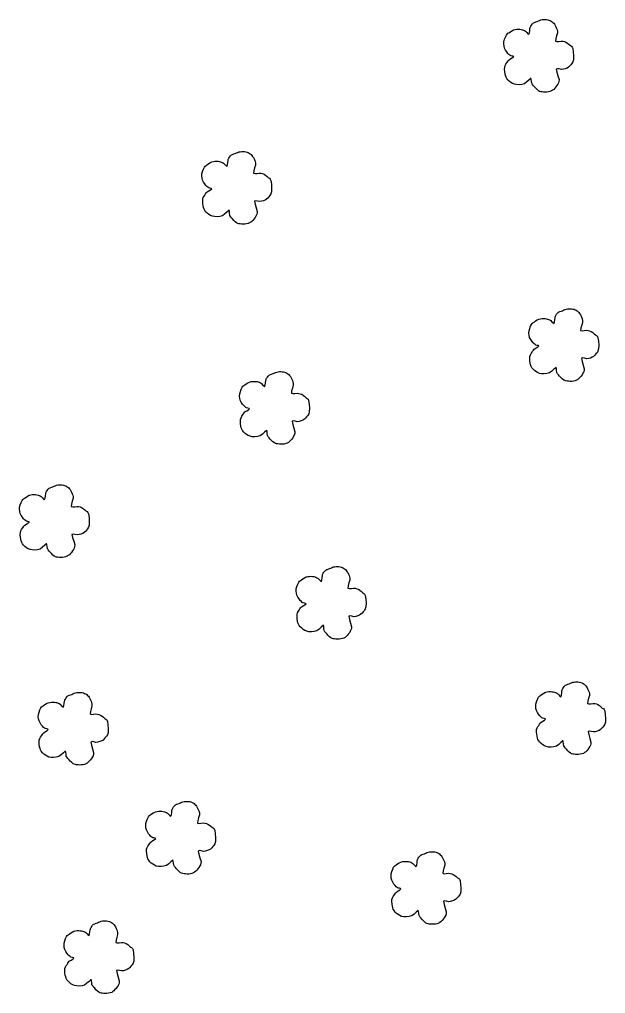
# Model space of a CAD drawing. Extents: x 730929 to 735129, y 7820181 to 7826121.
# Drawn here: x 733002.1 to 733142.5, y 7821781.3 to 7822014.6 of the extents above; entities that cross this region are included whole.
import ezdxf

# ---------------------------------------------------------------- set-up
doc = ezdxf.new("R2010")
doc.units = 0
doc.header["$MEASUREMENT"] = 0
doc.linetypes.add('LIN0', pattern=[0])
doc.layers.add('SIMBOLO ARVORE', color=118, linetype='Continuous')

msp = doc.modelspace()

# ---------------------------------------------------------------- linework, layer by layer
at = {"layer": 'SIMBOLO ARVORE', "linetype": 'LIN0', "elevation": 716.76, "flags": 128}
for points in [[(733124.59, 7822000.48), (733124.14, 7822000.09), (733123.64, 7821999.64), (733123.09, 7821999.22), (733122.45, 7821999.05), (733121.8, 7821998.98), (733121.18, 7821999), (733120.67, 7821999.11), (733120.22, 7821999.29), (733119.82, 7821999.53), (733119.44, 7821999.81), (733119.12, 7822000.13), (733118.85, 7822000.48), (733118.67, 7822000.8), (733118.54, 7822001.16), (733118.45, 7822001.56), (733118.37, 7822002.1), (733118.33, 7822002.64), (733118.35, 7822003.17), (733118.48, 7822003.56), (733118.66, 7822003.89), (733118.87, 7822004.18), (733119.02, 7822004.45), (733119.2, 7822004.69), (733119.41, 7822004.93), (733119.84, 7822005.21), (733120.23, 7822005.46), (733120.51, 7822005.68), (733120.39, 7822005.77), (733120.14, 7822005.83), (733119.81, 7822005.9), (733119.59, 7822006.03), (733119.36, 7822006.22), (733119.13, 7822006.47), (733118.83, 7822006.84), (733118.55, 7822007.27), (733118.31, 7822007.75), (733118.19, 7822008.24), (733118.14, 7822008.75), (733118.17, 7822009.27), (733118.32, 7822009.85), (733118.52, 7822010.39), (733118.75, 7822010.86), (733118.93, 7822011.1), (733119.13, 7822011.28), (733119.37, 7822011.42), (733119.71, 7822011.67), (733120.09, 7822011.91), (733120.49, 7822012.11), (733120.89, 7822012.21), (733121.29, 7822012.26), (733121.67, 7822012.27), (733122.01, 7822012.25), (733122.32, 7822012.2), (733122.61, 7822012.13), (733122.86, 7822012.05), (733123.11, 7822011.94), (733123.35, 7822011.79), (733123.65, 7822011.46), (733123.93, 7822011.19), (733124.17, 7822011.06), (733124.29, 7822011.43), (733124.36, 7822011.93), (733124.41, 7822012.45), (733124.46, 7822012.68), (733124.53, 7822012.85), (733124.62, 7822013.01), (733124.78, 7822013.27), (733124.99, 7822013.54), (733125.23, 7822013.78), (733125.52, 7822013.91), (733125.82, 7822014.02), (733126.14, 7822014.11), (733126.43, 7822014.25), (733126.72, 7822014.39), (733127.02, 7822014.5), (733127.35, 7822014.57), (733127.69, 7822014.59), (733128.02, 7822014.6), (733128.35, 7822014.58), (733128.66, 7822014.53), (733128.96, 7822014.46), (733129.24, 7822014.35), (733129.49, 7822014.22), (733129.73, 7822014.06), (733129.93, 7822013.88), (733130.12, 7822013.68), (733130.29, 7822013.44), (733130.48, 7822013.14), (733130.65, 7822012.81), (733130.79, 7822012.46), (733130.91, 7822012.15), (733130.98, 7822011.79), (733130.99, 7822011.37), (733130.79, 7822010.67), (733130.61, 7822009.99), (733130.53, 7822009.42), (733130.89, 7822009.32), (733131.37, 7822009.35), (733131.9, 7822009.44), (733132.29, 7822009.4), (733132.67, 7822009.31), (733133.03, 7822009.17), (733133.41, 7822008.91), (733133.77, 7822008.62), (733134.09, 7822008.33), (733134.34, 7822008.19), (733134.54, 7822007.99), (733134.68, 7822007.65), (733134.8, 7822006.81), (733134.86, 7822005.87), (733134.84, 7822004.97), (733134.69, 7822004.46), (733134.46, 7822004.07), (733134.19, 7822003.77), (733133.93, 7822003.46), (733133.64, 7822003.19), (733133.31, 7822002.97), (733132.88, 7822002.8), (733132.41, 7822002.67), (733131.94, 7822002.6), (733131.43, 7822002.74), (733131.01, 7822002.81), (733130.73, 7822002.71), (733130.88, 7822001.96), (733131.13, 7822001.08), (733131.37, 7822000.2), (733131.36, 7821999.76), (733131.25, 7821999.42), (733131.08, 7821999.14), (733130.87, 7821998.77), (733130.62, 7821998.43), (733130.36, 7821998.12), (733130.11, 7821997.86), (733129.85, 7821997.65), (733129.56, 7821997.48), (733129.2, 7821997.35), (733128.82, 7821997.26), (733128.43, 7821997.2), (733128.04, 7821997.2), (733127.66, 7821997.22), (733127.3, 7821997.27), (733127.01, 7821997.3), (733126.73, 7821997.38), (733126.46, 7821997.51), (733126.13, 7821997.79), (733125.8, 7821998.11), (733125.49, 7821998.46), (733125.23, 7821998.73), (733125.01, 7821999.01), (733124.84, 7821999.31), (733124.78, 7821999.78), (733124.73, 7822000.24), (733124.64, 7822000.61), (733124.64, 7822000.61)], [(733052.24, 7821968.85), (733051.79, 7821968.45), (733051.29, 7821968.01), (733050.73, 7821967.59), (733050.1, 7821967.41), (733049.45, 7821967.34), (733048.83, 7821967.37), (733048.32, 7821967.48), (733047.87, 7821967.66), (733047.46, 7821967.9), (733047.09, 7821968.18), (733046.77, 7821968.5), (733046.5, 7821968.84), (733046.32, 7821969.17), (733046.19, 7821969.53), (733046.1, 7821969.93), (733046.02, 7821970.46), (733045.98, 7821971.01), (733045.99, 7821971.54), (733046.13, 7821971.92), (733046.31, 7821972.26), (733046.51, 7821972.55), (733046.67, 7821972.82), (733046.84, 7821973.06), (733047.06, 7821973.3), (733047.48, 7821973.57), (733047.88, 7821973.83), (733048.16, 7821974.04), (733048.04, 7821974.13), (733047.78, 7821974.2), (733047.46, 7821974.27), (733047.24, 7821974.4), (733047.01, 7821974.59), (733046.77, 7821974.84), (733046.48, 7821975.21), (733046.2, 7821975.64), (733045.96, 7821976.12), (733045.83, 7821976.6), (733045.78, 7821977.11), (733045.81, 7821977.64), (733045.96, 7821978.21), (733046.17, 7821978.75), (733046.4, 7821979.22), (733046.58, 7821979.47), (733046.78, 7821979.65), (733047.01, 7821979.79), (733047.35, 7821980.04), (733047.73, 7821980.28), (733048.14, 7821980.48), (733048.54, 7821980.58), (733048.93, 7821980.63), (733049.31, 7821980.63), (733049.65, 7821980.62), (733049.97, 7821980.57), (733050.26, 7821980.5), (733050.51, 7821980.42), (733050.76, 7821980.3), (733051, 7821980.16), (733051.29, 7821979.83), (733051.57, 7821979.56), (733051.82, 7821979.43), (733051.93, 7821979.8), (733052.01, 7821980.3), (733052.06, 7821980.82), (733052.11, 7821981.05), (733052.18, 7821981.22), (733052.27, 7821981.37), (733052.43, 7821981.64), (733052.64, 7821981.91), (733052.88, 7821982.15), (733053.16, 7821982.28), (733053.47, 7821982.39), (733053.78, 7821982.48), (733054.08, 7821982.62), (733054.37, 7821982.76), (733054.67, 7821982.87), (733055, 7821982.93), (733055.33, 7821982.96), (733055.67, 7821982.96), (733055.99, 7821982.95), (733056.31, 7821982.9), (733056.61, 7821982.83), (733056.88, 7821982.72), (733057.14, 7821982.59), (733057.37, 7821982.42), (733057.58, 7821982.25), (733057.77, 7821982.05), (733057.94, 7821981.81), (733058.13, 7821981.51), (733058.3, 7821981.18), (733058.44, 7821980.83), (733058.56, 7821980.51), (733058.62, 7821980.16), (733058.63, 7821979.73), (733058.43, 7821979.04), (733058.25, 7821978.36), (733058.18, 7821977.79), (733058.54, 7821977.69), (733059.02, 7821977.72), (733059.55, 7821977.81), (733059.94, 7821977.76), (733060.32, 7821977.68), (733060.68, 7821977.54), (733061.06, 7821977.28), (733061.42, 7821976.99), (733061.74, 7821976.69), (733061.99, 7821976.56), (733062.18, 7821976.36), (733062.33, 7821976.02), (733062.45, 7821975.18), (733062.51, 7821974.24), (733062.49, 7821973.34), (733062.33, 7821972.83), (733062.11, 7821972.44), (733061.83, 7821972.14), (733061.58, 7821971.82), (733061.29, 7821971.56), (733060.96, 7821971.34), (733060.52, 7821971.16), (733060.06, 7821971.04), (733059.58, 7821970.97), (733059.08, 7821971.1), (733058.66, 7821971.18), (733058.38, 7821971.08), (733058.52, 7821970.33), (733058.77, 7821969.45), (733059.02, 7821968.57), (733059, 7821968.12), (733058.9, 7821967.78), (733058.73, 7821967.5), (733058.52, 7821967.14), (733058.27, 7821966.8), (733058, 7821966.48), (733057.76, 7821966.23), (733057.5, 7821966.02), (733057.21, 7821965.85), (733056.85, 7821965.72), (733056.47, 7821965.62), (733056.07, 7821965.57), (733055.68, 7821965.56), (733055.31, 7821965.59), (733054.95, 7821965.64), (733054.66, 7821965.67), (733054.38, 7821965.75), (733054.11, 7821965.88), (733053.78, 7821966.15), (733053.45, 7821966.48), (733053.14, 7821966.83), (733052.88, 7821967.09), (733052.66, 7821967.37), (733052.48, 7821967.68), (733052.43, 7821968.15), (733052.38, 7821968.6), (733052.28, 7821968.98), (733052.28, 7821968.98)], [(733130.62, 7821931.19), (733130.17, 7821930.8), (733129.67, 7821930.35), (733129.12, 7821929.93), (733128.48, 7821929.76), (733127.83, 7821929.69), (733127.21, 7821929.71), (733126.7, 7821929.82), (733126.25, 7821930), (733125.85, 7821930.24), (733125.47, 7821930.52), (733125.15, 7821930.84), (733124.88, 7821931.19), (733124.7, 7821931.51), (733124.57, 7821931.87), (733124.48, 7821932.27), (733124.4, 7821932.81), (733124.36, 7821933.35), (733124.37, 7821933.88), (733124.51, 7821934.27), (733124.69, 7821934.6), (733124.9, 7821934.89), (733125.05, 7821935.16), (733125.23, 7821935.4), (733125.44, 7821935.64), (733125.87, 7821935.92), (733126.26, 7821936.17), (733126.54, 7821936.39), (733126.42, 7821936.48), (733126.17, 7821936.54), (733125.84, 7821936.61), (733125.62, 7821936.74), (733125.39, 7821936.93), (733125.15, 7821937.18), (733124.86, 7821937.55), (733124.58, 7821937.98), (733124.34, 7821938.46), (733124.22, 7821938.95), (733124.17, 7821939.46), (733124.2, 7821939.98), (733124.35, 7821940.56), (733124.55, 7821941.1), (733124.78, 7821941.57), (733124.96, 7821941.81), (733125.16, 7821941.99), (733125.4, 7821942.13), (733125.74, 7821942.38), (733126.12, 7821942.62), (733126.52, 7821942.82), (733126.92, 7821942.92), (733127.32, 7821942.97), (733127.7, 7821942.98), (733128.03, 7821942.96), (733128.35, 7821942.91), (733128.64, 7821942.84), (733128.89, 7821942.76), (733129.14, 7821942.65), (733129.38, 7821942.5), (733129.68, 7821942.17), (733129.96, 7821941.9), (733130.2, 7821941.77), (733130.32, 7821942.14), (733130.39, 7821942.64), (733130.44, 7821943.16), (733130.49, 7821943.39), (733130.56, 7821943.56), (733130.65, 7821943.72), (733130.81, 7821943.98), (733131.02, 7821944.25), (733131.26, 7821944.49), (733131.54, 7821944.62), (733131.85, 7821944.73), (733132.17, 7821944.82), (733132.46, 7821944.96), (733132.75, 7821945.1), (733133.05, 7821945.21), (733133.38, 7821945.27), (733133.71, 7821945.3), (733134.05, 7821945.31), (733134.37, 7821945.29), (733134.69, 7821945.24), (733134.99, 7821945.17), (733135.27, 7821945.06), (733135.52, 7821944.93), (733135.76, 7821944.77), (733135.96, 7821944.59), (733136.15, 7821944.39), (733136.32, 7821944.15), (733136.51, 7821943.85), (733136.68, 7821943.52), (733136.82, 7821943.17), (733136.94, 7821942.86), (733137.01, 7821942.5), (733137.02, 7821942.08), (733136.82, 7821941.38), (733136.63, 7821940.7), (733136.56, 7821940.13), (733136.92, 7821940.03), (733137.4, 7821940.06), (733137.93, 7821940.15), (733138.32, 7821940.11), (733138.7, 7821940.02), (733139.06, 7821939.88), (733139.44, 7821939.62), (733139.8, 7821939.33), (733140.12, 7821939.04), (733140.37, 7821938.9), (733140.57, 7821938.7), (733140.71, 7821938.36), (733140.83, 7821937.52), (733140.89, 7821936.58), (733140.87, 7821935.68), (733140.71, 7821935.17), (733140.49, 7821934.78), (733140.21, 7821934.48), (733139.96, 7821934.17), (733139.67, 7821933.9), (733139.34, 7821933.68), (733138.91, 7821933.51), (733138.44, 7821933.38), (733137.97, 7821933.31), (733137.46, 7821933.45), (733137.04, 7821933.52), (733136.76, 7821933.42), (733136.91, 7821932.67), (733137.16, 7821931.79), (733137.4, 7821930.91), (733137.39, 7821930.47), (733137.28, 7821930.13), (733137.11, 7821929.85), (733136.9, 7821929.48), (733136.65, 7821929.14), (733136.39, 7821928.83), (733136.14, 7821928.57), (733135.88, 7821928.36), (733135.59, 7821928.19), (733135.23, 7821928.06), (733134.85, 7821927.97), (733134.46, 7821927.91), (733134.07, 7821927.91), (733133.69, 7821927.93), (733133.33, 7821927.98), (733133.04, 7821928.01), (733132.76, 7821928.09), (733132.49, 7821928.22), (733132.16, 7821928.5), (733131.83, 7821928.82), (733131.52, 7821929.17), (733131.26, 7821929.44), (733131.04, 7821929.72), (733130.87, 7821930.02), (733130.81, 7821930.49), (733130.76, 7821930.95), (733130.67, 7821931.32), (733130.67, 7821931.32)], [(733061.28, 7821916.13), (733060.83, 7821915.73), (733060.33, 7821915.29), (733059.78, 7821914.87), (733059.14, 7821914.69), (733058.49, 7821914.62), (733057.87, 7821914.65), (733057.36, 7821914.76), (733056.91, 7821914.94), (733056.51, 7821915.18), (733056.13, 7821915.46), (733055.81, 7821915.78), (733055.54, 7821916.12), (733055.36, 7821916.45), (733055.23, 7821916.81), (733055.14, 7821917.21), (733055.06, 7821917.74), (733055.02, 7821918.29), (733055.04, 7821918.82), (733055.17, 7821919.2), (733055.35, 7821919.54), (733055.56, 7821919.83), (733055.71, 7821920.09), (733055.89, 7821920.34), (733056.11, 7821920.58), (733056.53, 7821920.85), (733056.92, 7821921.11), (733057.21, 7821921.32), (733057.08, 7821921.41), (733056.83, 7821921.48), (733056.51, 7821921.55), (733056.28, 7821921.68), (733056.05, 7821921.87), (733055.82, 7821922.12), (733055.52, 7821922.49), (733055.24, 7821922.92), (733055, 7821923.39), (733054.88, 7821923.88), (733054.83, 7821924.39), (733054.86, 7821924.92), (733055.01, 7821925.49), (733055.21, 7821926.03), (733055.44, 7821926.5), (733055.62, 7821926.75), (733055.82, 7821926.92), (733056.06, 7821927.07), (733056.4, 7821927.32), (733056.78, 7821927.55), (733057.18, 7821927.76), (733057.58, 7821927.86), (733057.98, 7821927.91), (733058.36, 7821927.91), (733058.7, 7821927.9), (733059.01, 7821927.85), (733059.3, 7821927.78), (733059.56, 7821927.7), (733059.8, 7821927.58), (733060.04, 7821927.44), (733060.34, 7821927.11), (733060.62, 7821926.84), (733060.86, 7821926.71), (733060.98, 7821927.08), (733061.05, 7821927.58), (733061.1, 7821928.1), (733061.16, 7821928.32), (733061.22, 7821928.5), (733061.31, 7821928.65), (733061.48, 7821928.92), (733061.68, 7821929.19), (733061.92, 7821929.43), (733062.21, 7821929.56), (733062.51, 7821929.67), (733062.83, 7821929.76), (733063.12, 7821929.9), (733063.41, 7821930.04), (733063.71, 7821930.15), (733064.04, 7821930.21), (733064.38, 7821930.24), (733064.71, 7821930.24), (733065.04, 7821930.23), (733065.35, 7821930.18), (733065.65, 7821930.11), (733065.93, 7821930), (733066.18, 7821929.87), (733066.42, 7821929.7), (733066.62, 7821929.53), (733066.81, 7821929.33), (733066.99, 7821929.09), (733067.17, 7821928.79), (733067.34, 7821928.46), (733067.48, 7821928.11), (733067.6, 7821927.79), (733067.67, 7821927.44), (733067.68, 7821927.01), (733067.48, 7821926.32), (733067.3, 7821925.64), (733067.23, 7821925.07), (733067.58, 7821924.97), (733068.06, 7821925), (733068.59, 7821925.09), (733068.98, 7821925.04), (733069.36, 7821924.96), (733069.72, 7821924.82), (733070.1, 7821924.56), (733070.46, 7821924.27), (733070.78, 7821923.97), (733071.03, 7821923.84), (733071.23, 7821923.64), (733071.37, 7821923.3), (733071.49, 7821922.46), (733071.55, 7821921.52), (733071.53, 7821920.62), (733071.38, 7821920.1), (733071.15, 7821919.72), (733070.88, 7821919.42), (733070.62, 7821919.1), (733070.34, 7821918.84), (733070, 7821918.62), (733069.57, 7821918.44), (733069.1, 7821918.32), (733068.63, 7821918.25), (733068.12, 7821918.38), (733067.7, 7821918.46), (733067.42, 7821918.35), (733067.57, 7821917.61), (733067.82, 7821916.72), (733068.07, 7821915.85), (733068.05, 7821915.4), (733067.94, 7821915.06), (733067.77, 7821914.78), (733067.56, 7821914.42), (733067.31, 7821914.08), (733067.05, 7821913.76), (733066.8, 7821913.51), (733066.54, 7821913.3), (733066.25, 7821913.13), (733065.89, 7821913), (733065.51, 7821912.9), (733065.12, 7821912.85), (733064.73, 7821912.84), (733064.35, 7821912.87), (733063.99, 7821912.92), (733063.7, 7821912.95), (733063.43, 7821913.02), (733063.15, 7821913.16), (733062.82, 7821913.43), (733062.49, 7821913.76), (733062.19, 7821914.1), (733061.93, 7821914.37), (733061.7, 7821914.65), (733061.53, 7821914.96), (733061.47, 7821915.43), (733061.42, 7821915.88), (733061.33, 7821916.26), (733061.33, 7821916.26)], [(733008.52, 7821889.01), (733008.07, 7821888.62), (733007.57, 7821888.17), (733007.02, 7821887.75), (733006.38, 7821887.58), (733005.73, 7821887.51), (733005.11, 7821887.53), (733004.6, 7821887.64), (733004.15, 7821887.82), (733003.75, 7821888.06), (733003.38, 7821888.34), (733003.05, 7821888.66), (733002.79, 7821889.01), (733002.6, 7821889.34), (733002.47, 7821889.7), (733002.39, 7821890.1), (733002.3, 7821890.63), (733002.26, 7821891.18), (733002.28, 7821891.7), (733002.41, 7821892.09), (733002.59, 7821892.42), (733002.8, 7821892.72), (733002.95, 7821892.98), (733003.13, 7821893.23), (733003.35, 7821893.46), (733003.77, 7821893.74), (733004.17, 7821893.99), (733004.45, 7821894.21), (733004.33, 7821894.3), (733004.07, 7821894.36), (733003.75, 7821894.43), (733003.52, 7821894.57), (733003.3, 7821894.75), (733003.06, 7821895), (733002.76, 7821895.37), (733002.48, 7821895.81), (733002.25, 7821896.28), (733002.12, 7821896.77), (733002.07, 7821897.28), (733002.1, 7821897.8), (733002.25, 7821898.38), (733002.45, 7821898.92), (733002.69, 7821899.39), (733002.86, 7821899.64), (733003.06, 7821899.81), (733003.3, 7821899.96), (733003.64, 7821900.2), (733004.02, 7821900.44), (733004.42, 7821900.64), (733004.82, 7821900.74), (733005.22, 7821900.79), (733005.6, 7821900.8), (733005.94, 7821900.78), (733006.25, 7821900.74), (733006.54, 7821900.67), (733006.8, 7821900.58), (733007.04, 7821900.47), (733007.29, 7821900.32), (733007.58, 7821900), (733007.86, 7821899.72), (733008.1, 7821899.59), (733008.22, 7821899.97), (733008.3, 7821900.47), (733008.35, 7821900.98), (733008.4, 7821901.21), (733008.46, 7821901.38), (733008.55, 7821901.54), (733008.72, 7821901.81), (733008.92, 7821902.07), (733009.16, 7821902.31), (733009.45, 7821902.45), (733009.76, 7821902.55), (733010.07, 7821902.65), (733010.36, 7821902.79), (733010.66, 7821902.92), (733010.96, 7821903.04), (733011.28, 7821903.1), (733011.62, 7821903.13), (733011.95, 7821903.13), (733012.28, 7821903.11), (733012.59, 7821903.07), (733012.89, 7821902.99), (733013.17, 7821902.89), (733013.43, 7821902.75), (733013.66, 7821902.59), (733013.87, 7821902.42), (733014.05, 7821902.21), (733014.23, 7821901.98), (733014.41, 7821901.68), (733014.58, 7821901.35), (733014.73, 7821900.99), (733014.84, 7821900.68), (733014.91, 7821900.32), (733014.92, 7821899.9), (733014.72, 7821899.21), (733014.54, 7821898.52), (733014.47, 7821897.95), (733014.82, 7821897.85), (733015.3, 7821897.89), (733015.83, 7821897.97), (733016.23, 7821897.93), (733016.6, 7821897.84), (733016.96, 7821897.7), (733017.34, 7821897.45), (733017.7, 7821897.16), (733018.03, 7821896.86), (733018.27, 7821896.72), (733018.47, 7821896.53), (733018.62, 7821896.18), (733018.74, 7821895.34), (733018.8, 7821894.4), (733018.78, 7821893.5), (733018.62, 7821892.99), (733018.39, 7821892.6), (733018.12, 7821892.3), (733017.87, 7821891.99), (733017.58, 7821891.72), (733017.25, 7821891.5), (733016.81, 7821891.33), (733016.34, 7821891.21), (733015.87, 7821891.13), (733015.37, 7821891.27), (733014.94, 7821891.34), (733014.66, 7821891.24), (733014.81, 7821890.5), (733015.06, 7821889.61), (733015.31, 7821888.74), (733015.29, 7821888.29), (733015.18, 7821887.95), (733015.01, 7821887.67), (733014.8, 7821887.31), (733014.56, 7821886.96), (733014.29, 7821886.65), (733014.04, 7821886.4), (733013.78, 7821886.19), (733013.49, 7821886.01), (733013.14, 7821885.88), (733012.75, 7821885.79), (733012.36, 7821885.74), (733011.97, 7821885.73), (733011.59, 7821885.75), (733011.24, 7821885.8), (733010.94, 7821885.84), (733010.67, 7821885.91), (733010.39, 7821886.04), (733010.06, 7821886.32), (733009.74, 7821886.65), (733009.43, 7821886.99), (733009.17, 7821887.26), (733008.95, 7821887.54), (733008.77, 7821887.85), (733008.72, 7821888.32), (733008.66, 7821888.77), (733008.57, 7821889.14), (733008.57, 7821889.14)], [(733074.85, 7821869.43), (733074.4, 7821869.04), (733073.9, 7821868.59), (733073.34, 7821868.17), (733072.71, 7821868), (733072.06, 7821867.93), (733071.44, 7821867.95), (733070.93, 7821868.06), (733070.48, 7821868.24), (733070.07, 7821868.48), (733069.7, 7821868.76), (733069.38, 7821869.08), (733069.11, 7821869.43), (733068.93, 7821869.76), (733068.8, 7821870.11), (733068.71, 7821870.51), (733068.63, 7821871.05), (733068.59, 7821871.6), (733068.6, 7821872.12), (733068.74, 7821872.51), (733068.92, 7821872.84), (733069.12, 7821873.13), (733069.28, 7821873.4), (733069.45, 7821873.65), (733069.67, 7821873.88), (733070.09, 7821874.16), (733070.49, 7821874.41), (733070.77, 7821874.63), (733070.65, 7821874.72), (733070.39, 7821874.78), (733070.07, 7821874.85), (733069.85, 7821874.98), (733069.62, 7821875.17), (733069.38, 7821875.42), (733069.09, 7821875.79), (733068.81, 7821876.22), (733068.57, 7821876.7), (733068.44, 7821877.19), (733068.4, 7821877.7), (733068.42, 7821878.22), (733068.57, 7821878.8), (733068.78, 7821879.34), (733069.01, 7821879.81), (733069.19, 7821880.05), (733069.39, 7821880.23), (733069.63, 7821880.38), (733069.96, 7821880.62), (733070.34, 7821880.86), (733070.75, 7821881.06), (733071.15, 7821881.16), (733071.54, 7821881.21), (733071.92, 7821881.22), (733072.26, 7821881.2), (733072.58, 7821881.16), (733072.87, 7821881.08), (733073.12, 7821881), (733073.37, 7821880.89), (733073.61, 7821880.74), (733073.91, 7821880.42), (733074.19, 7821880.14), (733074.43, 7821880.01), (733074.54, 7821880.39), (733074.62, 7821880.89), (733074.67, 7821881.4), (733074.72, 7821881.63), (733074.79, 7821881.8), (733074.88, 7821881.96), (733075.04, 7821882.22), (733075.25, 7821882.49), (733075.49, 7821882.73), (733075.77, 7821882.87), (733076.08, 7821882.97), (733076.4, 7821883.06), (733076.69, 7821883.21), (733076.98, 7821883.34), (733077.28, 7821883.46), (733077.61, 7821883.52), (733077.94, 7821883.55), (733078.28, 7821883.55), (733078.6, 7821883.53), (733078.92, 7821883.49), (733079.22, 7821883.41), (733079.49, 7821883.31), (733079.75, 7821883.17), (733079.98, 7821883.01), (733080.19, 7821882.84), (733080.38, 7821882.63), (733080.55, 7821882.39), (733080.74, 7821882.1), (733080.91, 7821881.76), (733081.05, 7821881.41), (733081.17, 7821881.1), (733081.23, 7821880.74), (733081.24, 7821880.32), (733081.04, 7821879.62), (733080.86, 7821878.94), (733080.79, 7821878.37), (733081.15, 7821878.27), (733081.63, 7821878.31), (733082.16, 7821878.39), (733082.55, 7821878.35), (733082.93, 7821878.26), (733083.29, 7821878.12), (733083.67, 7821877.87), (733084.03, 7821877.58), (733084.35, 7821877.28), (733084.6, 7821877.14), (733084.79, 7821876.94), (733084.94, 7821876.6), (733085.06, 7821875.76), (733085.12, 7821874.82), (733085.1, 7821873.92), (733084.94, 7821873.41), (733084.72, 7821873.02), (733084.44, 7821872.72), (733084.19, 7821872.41), (733083.9, 7821872.14), (733083.57, 7821871.92), (733083.13, 7821871.75), (733082.67, 7821871.62), (733082.19, 7821871.55), (733081.69, 7821871.69), (733081.27, 7821871.76), (733080.99, 7821871.66), (733081.14, 7821870.91), (733081.38, 7821870.03), (733081.63, 7821869.15), (733081.61, 7821868.71), (733081.51, 7821868.37), (733081.34, 7821868.09), (733081.13, 7821867.72), (733080.88, 7821867.38), (733080.61, 7821867.07), (733080.37, 7821866.81), (733080.11, 7821866.6), (733079.82, 7821866.43), (733079.46, 7821866.3), (733079.08, 7821866.21), (733078.68, 7821866.15), (733078.29, 7821866.15), (733077.92, 7821866.17), (733077.56, 7821866.22), (733077.27, 7821866.26), (733076.99, 7821866.33), (733076.72, 7821866.46), (733076.39, 7821866.74), (733076.06, 7821867.06), (733075.75, 7821867.41), (733075.49, 7821867.68), (733075.27, 7821867.96), (733075.1, 7821868.26), (733075.04, 7821868.73), (733074.99, 7821869.19), (733074.89, 7821869.56), (733074.89, 7821869.56)], [(733132.25, 7821841.81), (733131.8, 7821841.42), (733131.3, 7821840.97), (733130.75, 7821840.55), (733130.11, 7821840.38), (733129.46, 7821840.31), (733128.84, 7821840.33), (733128.33, 7821840.44), (733127.88, 7821840.62), (733127.48, 7821840.86), (733127.1, 7821841.14), (733126.78, 7821841.46), (733126.51, 7821841.81), (733126.33, 7821842.14), (733126.2, 7821842.49), (733126.11, 7821842.89), (733126.03, 7821843.43), (733125.99, 7821843.98), (733126, 7821844.5), (733126.14, 7821844.89), (733126.32, 7821845.22), (733126.53, 7821845.51), (733126.68, 7821845.78), (733126.86, 7821846.03), (733127.07, 7821846.26), (733127.5, 7821846.54), (733127.89, 7821846.79), (733128.17, 7821847.01), (733128.05, 7821847.1), (733127.79, 7821847.16), (733127.47, 7821847.23), (733127.25, 7821847.36), (733127.02, 7821847.55), (733126.78, 7821847.8), (733126.49, 7821848.17), (733126.21, 7821848.6), (733125.97, 7821849.08), (733125.85, 7821849.57), (733125.8, 7821850.08), (733125.83, 7821850.6), (733125.97, 7821851.18), (733126.18, 7821851.72), (733126.41, 7821852.19), (733126.59, 7821852.43), (733126.79, 7821852.61), (733127.03, 7821852.75), (733127.37, 7821853), (733127.75, 7821853.24), (733128.15, 7821853.44), (733128.55, 7821853.54), (733128.95, 7821853.59), (733129.33, 7821853.6), (733129.66, 7821853.58), (733129.98, 7821853.54), (733130.27, 7821853.46), (733130.52, 7821853.38), (733130.77, 7821853.27), (733131.01, 7821853.12), (733131.31, 7821852.8), (733131.59, 7821852.52), (733131.83, 7821852.39), (733131.95, 7821852.77), (733132.02, 7821853.27), (733132.07, 7821853.78), (733132.12, 7821854.01), (733132.19, 7821854.18), (733132.28, 7821854.34), (733132.44, 7821854.6), (733132.65, 7821854.87), (733132.89, 7821855.11), (733133.17, 7821855.25), (733133.48, 7821855.35), (733133.8, 7821855.44), (733134.09, 7821855.59), (733134.38, 7821855.72), (733134.68, 7821855.84), (733135.01, 7821855.9), (733135.34, 7821855.93), (733135.68, 7821855.93), (733136, 7821855.91), (733136.32, 7821855.87), (733136.62, 7821855.79), (733136.9, 7821855.68), (733137.15, 7821855.55), (733137.39, 7821855.39), (733137.59, 7821855.21), (733137.78, 7821855.01), (733137.95, 7821854.77), (733138.14, 7821854.47), (733138.31, 7821854.14), (733138.45, 7821853.79), (733138.57, 7821853.48), (733138.64, 7821853.12), (733138.65, 7821852.7), (733138.45, 7821852), (733138.26, 7821851.32), (733138.19, 7821850.75), (733138.55, 7821850.65), (733139.03, 7821850.69), (733139.56, 7821850.77), (733139.95, 7821850.73), (733140.33, 7821850.64), (733140.69, 7821850.5), (733141.07, 7821850.25), (733141.43, 7821849.96), (733141.75, 7821849.66), (733142, 7821849.52), (733142.2, 7821849.32), (733142.34, 7821848.98), (733142.46, 7821848.14), (733142.52, 7821847.2), (733142.5, 7821846.3), (733142.34, 7821845.79), (733142.12, 7821845.4), (733141.84, 7821845.1), (733141.59, 7821844.79), (733141.3, 7821844.52), (733140.97, 7821844.3), (733140.54, 7821844.13), (733140.07, 7821844), (733139.6, 7821843.93), (733139.09, 7821844.07), (733138.67, 7821844.14), (733138.39, 7821844.04), (733138.54, 7821843.29), (733138.79, 7821842.41), (733139.03, 7821841.53), (733139.01, 7821841.09), (733138.91, 7821840.75), (733138.74, 7821840.47), (733138.53, 7821840.1), (733138.28, 7821839.76), (733138.01, 7821839.45), (733137.77, 7821839.19), (733137.51, 7821838.98), (733137.22, 7821838.81), (733136.86, 7821838.68), (733136.48, 7821838.59), (733136.08, 7821838.53), (733135.7, 7821838.53), (733135.32, 7821838.55), (733134.96, 7821838.6), (733134.67, 7821838.64), (733134.39, 7821838.71), (733134.12, 7821838.84), (733133.79, 7821839.12), (733133.46, 7821839.44), (733133.15, 7821839.79), (733132.89, 7821840.06), (733132.67, 7821840.34), (733132.5, 7821840.64), (733132.44, 7821841.11), (733132.39, 7821841.57), (733132.3, 7821841.94), (733132.3, 7821841.94)], [(733013.05, 7821839.31), (733012.6, 7821838.91), (733012.09, 7821838.46), (733011.54, 7821838.05), (733010.9, 7821837.87), (733010.26, 7821837.8), (733009.63, 7821837.82), (733009.13, 7821837.93), (733008.68, 7821838.11), (733008.27, 7821838.35), (733007.9, 7821838.64), (733007.58, 7821838.96), (733007.31, 7821839.3), (733007.13, 7821839.63), (733007, 7821839.99), (733006.91, 7821840.39), (733006.82, 7821840.92), (733006.78, 7821841.47), (733006.8, 7821841.99), (733006.93, 7821842.38), (733007.12, 7821842.71), (733007.32, 7821843.01), (733007.48, 7821843.27), (733007.65, 7821843.52), (733007.87, 7821843.76), (733008.29, 7821844.03), (733008.69, 7821844.29), (733008.97, 7821844.5), (733008.85, 7821844.59), (733008.59, 7821844.66), (733008.27, 7821844.73), (733008.05, 7821844.86), (733007.82, 7821845.04), (733007.58, 7821845.29), (733007.29, 7821845.67), (733007, 7821846.1), (733006.77, 7821846.57), (733006.64, 7821847.06), (733006.59, 7821847.57), (733006.62, 7821848.1), (733006.77, 7821848.67), (733006.98, 7821849.21), (733007.21, 7821849.68), (733007.39, 7821849.93), (733007.59, 7821850.1), (733007.82, 7821850.25), (733008.16, 7821850.5), (733008.54, 7821850.73), (733008.94, 7821850.93), (733009.35, 7821851.03), (733009.74, 7821851.08), (733010.12, 7821851.09), (733010.46, 7821851.08), (733010.77, 7821851.03), (733011.06, 7821850.96), (733011.32, 7821850.87), (733011.57, 7821850.76), (733011.81, 7821850.61), (733012.1, 7821850.29), (733012.38, 7821850.02), (733012.62, 7821849.89), (733012.74, 7821850.26), (733012.82, 7821850.76), (733012.87, 7821851.28), (733012.92, 7821851.5), (733012.98, 7821851.68), (733013.08, 7821851.83), (733013.24, 7821852.1), (733013.44, 7821852.36), (733013.69, 7821852.6), (733013.97, 7821852.74), (733014.28, 7821852.84), (733014.59, 7821852.94), (733014.88, 7821853.08), (733015.18, 7821853.21), (733015.48, 7821853.33), (733015.81, 7821853.39), (733016.14, 7821853.42), (733016.47, 7821853.42), (733016.8, 7821853.4), (733017.12, 7821853.36), (733017.42, 7821853.29), (733017.69, 7821853.18), (733017.95, 7821853.04), (733018.18, 7821852.88), (733018.39, 7821852.71), (733018.58, 7821852.51), (733018.75, 7821852.27), (733018.94, 7821851.97), (733019.1, 7821851.64), (733019.25, 7821851.29), (733019.36, 7821850.97), (733019.43, 7821850.62), (733019.44, 7821850.19), (733019.24, 7821849.5), (733019.06, 7821848.81), (733018.99, 7821848.24), (733019.35, 7821848.14), (733019.83, 7821848.18), (733020.36, 7821848.27), (733020.75, 7821848.22), (733021.12, 7821848.13), (733021.48, 7821847.99), (733021.87, 7821847.74), (733022.23, 7821847.45), (733022.55, 7821847.15), (733022.8, 7821847.01), (733022.99, 7821846.82), (733023.14, 7821846.48), (733023.26, 7821845.63), (733023.32, 7821844.7), (733023.3, 7821843.79), (733023.14, 7821843.28), (733022.91, 7821842.9), (733022.64, 7821842.59), (733022.39, 7821842.28), (733022.1, 7821842.01), (733021.77, 7821841.79), (733021.33, 7821841.62), (733020.87, 7821841.5), (733020.39, 7821841.43), (733019.89, 7821841.56), (733019.47, 7821841.64), (733019.19, 7821841.53), (733019.33, 7821840.79), (733019.58, 7821839.9), (733019.83, 7821839.03), (733019.81, 7821838.58), (733019.71, 7821838.24), (733019.54, 7821837.96), (733019.32, 7821837.6), (733019.08, 7821837.25), (733018.81, 7821836.94), (733018.57, 7821836.69), (733018.3, 7821836.48), (733018.01, 7821836.31), (733017.66, 7821836.17), (733017.28, 7821836.08), (733016.88, 7821836.03), (733016.49, 7821836.02), (733016.11, 7821836.05), (733015.76, 7821836.1), (733015.47, 7821836.13), (733015.19, 7821836.2), (733014.92, 7821836.33), (733014.59, 7821836.61), (733014.26, 7821836.94), (733013.95, 7821837.28), (733013.69, 7821837.55), (733013.47, 7821837.83), (733013.29, 7821838.14), (733013.24, 7821838.61), (733013.19, 7821839.06), (733013.09, 7821839.44), (733013.09, 7821839.44)], [(733038.79, 7821813.19), (733038.34, 7821812.8), (733037.84, 7821812.35), (733037.29, 7821811.93), (733036.65, 7821811.76), (733036, 7821811.69), (733035.38, 7821811.71), (733034.87, 7821811.82), (733034.42, 7821812), (733034.02, 7821812.24), (733033.65, 7821812.52), (733033.32, 7821812.84), (733033.05, 7821813.19), (733032.87, 7821813.52), (733032.74, 7821813.87), (733032.66, 7821814.27), (733032.57, 7821814.81), (733032.53, 7821815.36), (733032.55, 7821815.88), (733032.68, 7821816.27), (733032.86, 7821816.6), (733033.07, 7821816.89), (733033.22, 7821817.16), (733033.4, 7821817.41), (733033.62, 7821817.64), (733034.04, 7821817.92), (733034.43, 7821818.17), (733034.72, 7821818.39), (733034.59, 7821818.48), (733034.34, 7821818.54), (733034.02, 7821818.61), (733033.79, 7821818.74), (733033.57, 7821818.93), (733033.33, 7821819.18), (733033.03, 7821819.55), (733032.75, 7821819.98), (733032.52, 7821820.46), (733032.39, 7821820.95), (733032.34, 7821821.46), (733032.37, 7821821.98), (733032.52, 7821822.56), (733032.72, 7821823.1), (733032.96, 7821823.57), (733033.13, 7821823.81), (733033.33, 7821823.99), (733033.57, 7821824.14), (733033.91, 7821824.38), (733034.29, 7821824.62), (733034.69, 7821824.82), (733035.09, 7821824.92), (733035.49, 7821824.97), (733035.87, 7821824.98), (733036.21, 7821824.96), (733036.52, 7821824.92), (733036.81, 7821824.84), (733037.07, 7821824.76), (733037.31, 7821824.65), (733037.56, 7821824.5), (733037.85, 7821824.18), (733038.13, 7821823.9), (733038.37, 7821823.77), (733038.49, 7821824.15), (733038.56, 7821824.65), (733038.62, 7821825.16), (733038.67, 7821825.39), (733038.73, 7821825.56), (733038.82, 7821825.72), (733038.99, 7821825.98), (733039.19, 7821826.25), (733039.43, 7821826.49), (733039.72, 7821826.63), (733040.02, 7821826.73), (733040.34, 7821826.82), (733040.63, 7821826.97), (733040.93, 7821827.1), (733041.23, 7821827.22), (733041.55, 7821827.28), (733041.89, 7821827.31), (733042.22, 7821827.31), (733042.55, 7821827.29), (733042.86, 7821827.25), (733043.16, 7821827.17), (733043.44, 7821827.06), (733043.7, 7821826.93), (733043.93, 7821826.77), (733044.13, 7821826.59), (733044.32, 7821826.39), (733044.5, 7821826.15), (733044.68, 7821825.86), (733044.85, 7821825.52), (733045, 7821825.17), (733045.11, 7821824.86), (733045.18, 7821824.5), (733045.19, 7821824.08), (733044.99, 7821823.38), (733044.81, 7821822.7), (733044.74, 7821822.13), (733045.09, 7821822.03), (733045.57, 7821822.07), (733046.1, 7821822.15), (733046.5, 7821822.11), (733046.87, 7821822.02), (733047.23, 7821821.88), (733047.61, 7821821.63), (733047.97, 7821821.34), (733048.3, 7821821.04), (733048.54, 7821820.9), (733048.74, 7821820.7), (733048.89, 7821820.36), (733049.01, 7821819.52), (733049.06, 7821818.58), (733049.05, 7821817.68), (733048.89, 7821817.17), (733048.66, 7821816.78), (733048.39, 7821816.48), (733048.14, 7821816.17), (733047.85, 7821815.9), (733047.51, 7821815.68), (733047.08, 7821815.51), (733046.61, 7821815.38), (733046.14, 7821815.31), (733045.64, 7821815.45), (733045.21, 7821815.52), (733044.93, 7821815.42), (733045.08, 7821814.67), (733045.33, 7821813.79), (733045.58, 7821812.91), (733045.56, 7821812.47), (733045.45, 7821812.13), (733045.28, 7821811.85), (733045.07, 7821811.48), (733044.83, 7821811.14), (733044.56, 7821810.83), (733044.31, 7821810.57), (733044.05, 7821810.36), (733043.76, 7821810.19), (733043.4, 7821810.06), (733043.02, 7821809.97), (733042.63, 7821809.91), (733042.24, 7821809.91), (733041.86, 7821809.93), (733041.51, 7821809.98), (733041.21, 7821810.02), (733040.94, 7821810.09), (733040.66, 7821810.22), (733040.33, 7821810.5), (733040.01, 7821810.82), (733039.7, 7821811.17), (733039.44, 7821811.44), (733039.22, 7821811.72), (733039.04, 7821812.02), (733038.99, 7821812.49), (733038.93, 7821812.95), (733038.84, 7821813.32), (733038.84, 7821813.32)], [(733097.58, 7821801.14), (733097.13, 7821800.75), (733096.63, 7821800.3), (733096.08, 7821799.88), (733095.44, 7821799.71), (733094.79, 7821799.64), (733094.17, 7821799.66), (733093.66, 7821799.77), (733093.21, 7821799.95), (733092.81, 7821800.19), (733092.43, 7821800.47), (733092.11, 7821800.79), (733091.84, 7821801.14), (733091.66, 7821801.47), (733091.53, 7821801.82), (733091.44, 7821802.22), (733091.36, 7821802.76), (733091.32, 7821803.31), (733091.34, 7821803.83), (733091.47, 7821804.22), (733091.65, 7821804.55), (733091.86, 7821804.84), (733092.01, 7821805.11), (733092.19, 7821805.36), (733092.4, 7821805.59), (733092.83, 7821805.87), (733093.22, 7821806.12), (733093.5, 7821806.34), (733093.38, 7821806.43), (733093.13, 7821806.49), (733092.8, 7821806.56), (733092.58, 7821806.69), (733092.35, 7821806.88), (733092.12, 7821807.13), (733091.82, 7821807.5), (733091.54, 7821807.93), (733091.3, 7821808.41), (733091.18, 7821808.9), (733091.13, 7821809.41), (733091.16, 7821809.93), (733091.31, 7821810.51), (733091.51, 7821811.05), (733091.74, 7821811.52), (733091.92, 7821811.76), (733092.12, 7821811.94), (733092.36, 7821812.08), (733092.7, 7821812.33), (733093.08, 7821812.57), (733093.48, 7821812.77), (733093.88, 7821812.87), (733094.28, 7821812.92), (733094.66, 7821812.93), (733094.99, 7821812.91), (733095.31, 7821812.87), (733095.6, 7821812.79), (733095.85, 7821812.71), (733096.1, 7821812.6), (733096.34, 7821812.45), (733096.64, 7821812.13), (733096.92, 7821811.85), (733097.16, 7821811.72), (733097.28, 7821812.09), (733097.35, 7821812.6), (733097.4, 7821813.11), (733097.45, 7821813.34), (733097.52, 7821813.51), (733097.61, 7821813.67), (733097.77, 7821813.93), (733097.98, 7821814.2), (733098.22, 7821814.44), (733098.51, 7821814.57), (733098.81, 7821814.68), (733099.13, 7821814.77), (733099.42, 7821814.91), (733099.71, 7821815.05), (733100.01, 7821815.17), (733100.34, 7821815.23), (733100.67, 7821815.26), (733101.01, 7821815.26), (733101.33, 7821815.24), (733101.65, 7821815.19), (733101.95, 7821815.12), (733102.23, 7821815.01), (733102.48, 7821814.88), (733102.72, 7821814.72), (733102.92, 7821814.54), (733103.11, 7821814.34), (733103.28, 7821814.1), (733103.47, 7821813.8), (733103.64, 7821813.47), (733103.78, 7821813.12), (733103.9, 7821812.81), (733103.97, 7821812.45), (733103.98, 7821812.03), (733103.78, 7821811.33), (733103.6, 7821810.65), (733103.52, 7821810.08), (733103.88, 7821809.98), (733104.36, 7821810.02), (733104.89, 7821810.1), (733105.28, 7821810.06), (733105.66, 7821809.97), (733106.02, 7821809.83), (733106.4, 7821809.58), (733106.76, 7821809.29), (733107.08, 7821808.99), (733107.33, 7821808.85), (733107.53, 7821808.65), (733107.67, 7821808.31), (733107.79, 7821807.47), (733107.85, 7821806.53), (733107.83, 7821805.63), (733107.67, 7821805.12), (733107.45, 7821804.73), (733107.18, 7821804.43), (733106.92, 7821804.12), (733106.63, 7821803.85), (733106.3, 7821803.63), (733105.87, 7821803.46), (733105.4, 7821803.33), (733104.93, 7821803.26), (733104.42, 7821803.4), (733104, 7821803.47), (733103.72, 7821803.37), (733103.87, 7821802.62), (733104.12, 7821801.74), (733104.36, 7821800.86), (733104.35, 7821800.42), (733104.24, 7821800.08), (733104.07, 7821799.8), (733103.86, 7821799.43), (733103.61, 7821799.09), (733103.35, 7821798.78), (733103.1, 7821798.52), (733102.84, 7821798.31), (733102.55, 7821798.14), (733102.19, 7821798.01), (733101.81, 7821797.92), (733101.42, 7821797.86), (733101.03, 7821797.86), (733100.65, 7821797.88), (733100.29, 7821797.93), (733100, 7821797.97), (733099.72, 7821798.04), (733099.45, 7821798.17), (733099.12, 7821798.45), (733098.79, 7821798.77), (733098.48, 7821799.12), (733098.22, 7821799.39), (733098, 7821799.67), (733097.83, 7821799.97), (733097.77, 7821800.44), (733097.72, 7821800.9), (733097.63, 7821801.27), (733097.63, 7821801.27)], [(733019.2, 7821784.57), (733018.75, 7821784.18), (733018.25, 7821783.73), (733017.69, 7821783.31), (733017.06, 7821783.14), (733016.41, 7821783.07), (733015.79, 7821783.09), (733015.28, 7821783.2), (733014.83, 7821783.38), (733014.42, 7821783.62), (733014.05, 7821783.9), (733013.73, 7821784.22), (733013.46, 7821784.57), (733013.28, 7821784.9), (733013.15, 7821785.25), (733013.06, 7821785.65), (733012.98, 7821786.19), (733012.94, 7821786.74), (733012.95, 7821787.26), (733013.09, 7821787.65), (733013.27, 7821787.98), (733013.47, 7821788.27), (733013.63, 7821788.54), (733013.8, 7821788.79), (733014.02, 7821789.02), (733014.44, 7821789.3), (733014.84, 7821789.55), (733015.12, 7821789.77), (733015, 7821789.86), (733014.74, 7821789.92), (733014.42, 7821789.99), (733014.2, 7821790.12), (733013.97, 7821790.31), (733013.73, 7821790.56), (733013.44, 7821790.93), (733013.16, 7821791.36), (733012.92, 7821791.84), (733012.79, 7821792.33), (733012.75, 7821792.84), (733012.77, 7821793.36), (733012.92, 7821793.94), (733013.13, 7821794.48), (733013.36, 7821794.95), (733013.54, 7821795.19), (733013.74, 7821795.37), (733013.98, 7821795.52), (733014.31, 7821795.76), (733014.69, 7821796), (733015.1, 7821796.2), (733015.5, 7821796.3), (733015.89, 7821796.35), (733016.27, 7821796.36), (733016.61, 7821796.34), (733016.93, 7821796.3), (733017.22, 7821796.22), (733017.47, 7821796.14), (733017.72, 7821796.03), (733017.96, 7821795.88), (733018.26, 7821795.56), (733018.54, 7821795.28), (733018.78, 7821795.15), (733018.89, 7821795.53), (733018.97, 7821796.03), (733019.02, 7821796.54), (733019.07, 7821796.77), (733019.14, 7821796.94), (733019.23, 7821797.1), (733019.39, 7821797.36), (733019.6, 7821797.63), (733019.84, 7821797.87), (733020.12, 7821798.01), (733020.43, 7821798.11), (733020.75, 7821798.2), (733021.04, 7821798.35), (733021.33, 7821798.48), (733021.63, 7821798.6), (733021.96, 7821798.66), (733022.29, 7821798.69), (733022.63, 7821798.69), (733022.95, 7821798.67), (733023.27, 7821798.63), (733023.57, 7821798.55), (733023.84, 7821798.45), (733024.1, 7821798.31), (733024.33, 7821798.15), (733024.54, 7821797.98), (733024.73, 7821797.77), (733024.9, 7821797.53), (733025.09, 7821797.24), (733025.26, 7821796.9), (733025.4, 7821796.55), (733025.52, 7821796.24), (733025.58, 7821795.88), (733025.59, 7821795.46), (733025.39, 7821794.76), (733025.21, 7821794.08), (733025.14, 7821793.51), (733025.5, 7821793.41), (733025.98, 7821793.45), (733026.51, 7821793.53), (733026.9, 7821793.49), (733027.28, 7821793.4), (733027.64, 7821793.26), (733028.02, 7821793.01), (733028.38, 7821792.72), (733028.7, 7821792.42), (733028.95, 7821792.28), (733029.14, 7821792.08), (733029.29, 7821791.74), (733029.41, 7821790.9), (733029.47, 7821789.96), (733029.45, 7821789.06), (733029.29, 7821788.55), (733029.07, 7821788.16), (733028.79, 7821787.86), (733028.54, 7821787.55), (733028.25, 7821787.28), (733027.92, 7821787.06), (733027.48, 7821786.89), (733027.02, 7821786.76), (733026.54, 7821786.69), (733026.04, 7821786.83), (733025.62, 7821786.9), (733025.34, 7821786.8), (733025.49, 7821786.05), (733025.73, 7821785.17), (733025.98, 7821784.29), (733025.96, 7821783.85), (733025.86, 7821783.51), (733025.69, 7821783.23), (733025.48, 7821782.86), (733025.23, 7821782.52), (733024.96, 7821782.21), (733024.72, 7821781.95), (733024.46, 7821781.74), (733024.17, 7821781.57), (733023.81, 7821781.44), (733023.43, 7821781.35), (733023.03, 7821781.29), (733022.64, 7821781.29), (733022.27, 7821781.31), (733021.91, 7821781.36), (733021.62, 7821781.4), (733021.34, 7821781.47), (733021.07, 7821781.6), (733020.74, 7821781.88), (733020.41, 7821782.2), (733020.1, 7821782.55), (733019.84, 7821782.82), (733019.62, 7821783.1), (733019.45, 7821783.4), (733019.39, 7821783.87), (733019.34, 7821784.33), (733019.24, 7821784.7), (733019.24, 7821784.7)]]:
    msp.add_lwpolyline(points, dxfattribs=at)

doc.saveas('drawing.dxf')
